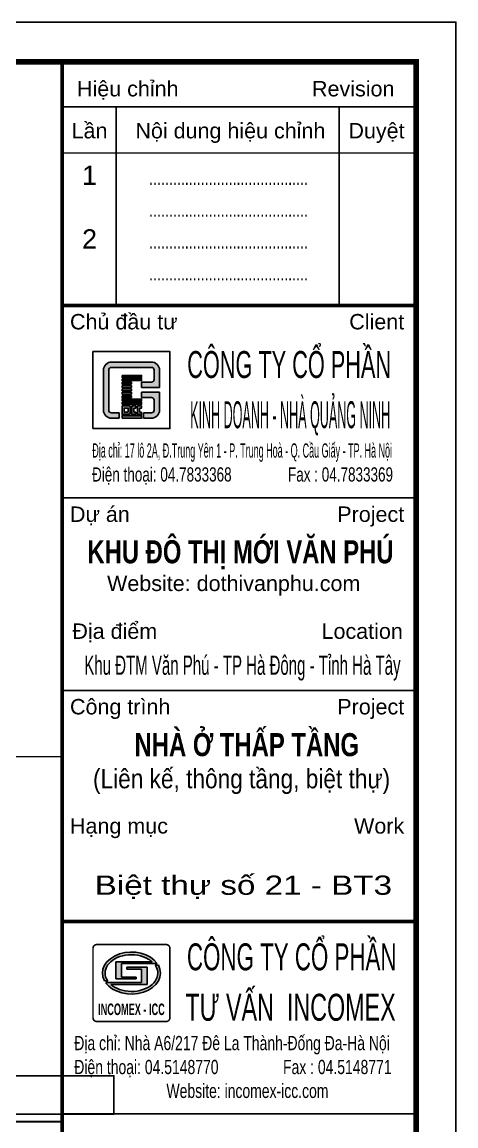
# Model space of a CAD drawing. Header units: millimetres. Extents: x -229618 to 2906, y -178063 to 96806.
# Drawn here: x -9435 to -7743, y -43456 to -39155 of the extents above; entities that cross this region are included whole.
import ezdxf
from ezdxf.enums import TextEntityAlignment as Align

# ---------------------------------------------------------------- set-up
doc = ezdxf.new("R2010")
doc.units = ezdxf.units.MM
doc.header["$LTSCALE"] = 200
doc.header["$MEASUREMENT"] = 0
doc.linetypes.add('DASHED2', pattern=[0.375, 0.25, -0.125])
doc.layers.get('DEFPOINTS').update_dxf_attribs({"linetype": 'CONTINUOUS'})
for name, color, linetype in [('CUA', 145, 'CONTINUOUS'), ('DIM', 251, 'CONTINUOUS'), ('KHUNGTEN', 7, 'CONTINUOUS')]:
    doc.layers.add(name, color=color, linetype=linetype)
for name, color, linetype, lineweight in [('hatch', 250, 'CONTINUOUS', 5), ('khuat', 8, 'DASHED2', 15), ('nho', 252, 'CONTINUOUS', 15), ('thay', 7, 'CONTINUOUS', 18)]:
    doc.layers.add(name, color=color, linetype=linetype, lineweight=lineweight)
doc.layers.add('in', color=203, linetype='CONTINUOUS', lineweight=5, plot=False)
doc.styles.add('Aria H B iso', font='Vharialb_0.ttf')
doc.styles.add('Arial iso', font='vnarial_0.ttf')
doc.styles.add('Arial N  iso', font='vnarialn_0.ttf')
doc.styles.add('khung', font='Vhcentn_0.ttf')
doc.styles.add('NHO2', font='vncc-rms.shx', dxfattribs={"width": 0.65})

# ---------------------------------------------------------------- blocks, each defined once
blk = doc.blocks.new('LO GO NHA QUANG NINH')
at = {"layer": 'hatch', "lineweight": -2}
for points in [[(865, 759, 0.414214), (759, 865), (241, 865, 0.414214), (135, 759), (135, 500), (205, 500), (205, 759, -0.414214), (241, 795), (759, 795, -0.414214), (795, 759), (795, 640, -0.414214), (759, 604), (632, 604), (632, 533), (865, 533)], [(342, 205), (241, 205, -0.414214), (205, 241), (205, 500), (135, 500), (135, 241, 0.414214), (241, 135), (342, 135)], [(865, 474), (632, 474), (632, 404), (759, 404, -0.414214), (795, 368), (795, 241, -0.414214), (759, 205), (658, 205), (658, 135), (759, 135, 0.414214), (865, 241)]]:
    blk.add_hatch(color=32, dxfattribs=at).paths.add_polyline_path(points)
h = blk.add_hatch(color=32, dxfattribs=at)
h.paths.add_polyline_path([(378, 428), (499, 428), (499, 404), (378, 404)])
h.paths.add_polyline_path([(378, 472), (499, 472), (499, 448), (378, 448)])
h.paths.add_polyline_path([(378, 516), (499, 516), (499, 492), (378, 492)])
h.paths.add_polyline_path([(378, 560), (499, 560), (499, 536), (378, 536)])
h.paths.add_polyline_path([(378, 604), (499, 604), (499, 580), (378, 580)])
h.paths.add_polyline_path([(378, 648), (632, 648), (632, 624), (378, 624)])
h.paths.add_polyline_path([(378, 692), (632, 692), (632, 668), (378, 668)])
h = blk.add_hatch(color=32, dxfattribs=at)
h.paths.add_polyline_path([(378, 316), (632, 316), (632, 340), (378, 340)])
h.paths.add_polyline_path([(378, 360), (632, 360), (632, 384), (378, 384)])
h.paths.add_polyline_path([(632, 216), (632, 188), (578, 188), (578, 296), (632, 296), (632, 268), (606, 268), (606, 216)])
h.paths.add_polyline_path([(558, 216), (558, 188), (503, 188), (503, 296), (558, 296), (558, 268), (532, 268), (532, 216)])
h.paths.add_polyline_path([(458, 216), (403, 216), (403, 268), (458, 268)], flags=16)
h.paths.add_polyline_path([(483, 188), (378, 188), (378, 296), (483, 296)])
h.paths.add_polyline_path([(378, 135), (632, 135), (632, 168), (378, 168)])
for p, q in [((632, 533), (632, 604)), ((865, 533), (632, 533)), ((865, 474), (632, 474)), ((632, 404), (632, 474)), ((342, 205), (342, 135)), ((658, 205), (658, 135))]:
    blk.add_line(p, q, dxfattribs=at)
for points in [[(865, 533), (865, 759, 0.414214), (759, 865), (241, 865, 0.414214), (135, 759), (135, 241, 0.414214), (241, 135), (342, 135)], [(632, 604), (759, 604, 0.414214), (795, 640), (795, 759, 0.414214), (759, 795), (241, 795, 0.414214), (205, 759), (205, 241, 0.414214), (241, 205), (342, 205)], [(658, 135), (759, 135, 0.414214), (865, 241), (865, 474)], [(658, 205), (759, 205, 0.414214), (795, 241), (795, 368, 0.414214), (759, 404), (632, 404)]]:
    blk.add_lwpolyline(points, format="xyb", dxfattribs=at)
for points in [[(378, 692), (632, 692), (632, 668), (378, 668)], [(378, 648), (632, 648), (632, 624), (378, 624)], [(378, 604), (499, 604), (499, 580), (378, 580)], [(378, 560), (499, 560), (499, 536), (378, 536)], [(378, 516), (499, 516), (499, 492), (378, 492)], [(378, 472), (499, 472), (499, 448), (378, 448)], [(378, 428), (499, 428), (499, 404), (378, 404)], [(378, 360), (632, 360), (632, 384), (378, 384)], [(378, 316), (632, 316), (632, 340), (378, 340)], [(483, 188), (378, 188), (378, 296), (483, 296)], [(378, 135), (632, 135), (632, 168), (378, 168)], [(458, 216), (403, 216), (403, 268), (458, 268)]]:
    blk.add_lwpolyline(points, close=True, dxfattribs=at)
for points in [[(558, 216), (558, 188), (503, 188), (503, 296), (558, 296), (558, 268), (532, 268), (532, 216), (558, 216)], [(632, 216), (632, 188), (578, 188), (578, 296), (632, 296), (632, 268), (606, 268), (606, 216), (632, 216)]]:
    blk.add_lwpolyline(points, dxfattribs=at)
at = {"layer": 'thay', "lineweight": -2}
blk.add_lwpolyline([(0, 0), (1000, 0), (1000, 1000), (0, 1000)], close=True, dxfattribs=at)
blk = doc.blocks.new('KhungA3')
at = {"layer": 'KHUNGTEN'}
h = blk.add_hatch(color=1, dxfattribs=at)
edge = h.paths.add_edge_path()
edge.add_ellipse((374.13, 177.3), major_axis=(3.77, 0), ratio=0.724113, start_angle=27.1474, end_angle=201.8886)
edge.add_line((370.63, 176.28), (371.04, 176.28))
edge.add_spline(control_points=[(371.04, 176.28), (371.03, 176.3), (371.02, 176.32), (370.8, 176.65), (370.7, 176.99), (370.71, 177.66), (370.82, 178), (371.25, 178.63), (371.57, 178.92), (372.38, 179.38), (372.86, 179.54), (373.88, 179.71), (374.42, 179.71), (375.44, 179.53), (375.92, 179.36), (376.5, 179.02), (376.67, 178.9), (376.82, 178.77)], knot_values=[6.970393, 6.970393, 6.970393, 6.970393, 6.993242, 6.993242, 7.4406, 7.4406, 7.887957, 7.887957, 8.335315, 8.335315, 8.782673, 8.782673, 9.23003, 9.23003, 9.677388, 9.677388, 9.884896, 9.884896, 9.884896, 9.884896], degree=3, periodic=0)
edge.add_line((376.82, 178.77), (372.08, 178.77))
edge.add_line((372.08, 178.77), (372.08, 176.54))
edge.add_line((372.08, 176.54), (374.74, 176.54))
edge.add_line((374.74, 176.54), (374.74, 176.78))
edge.add_line((374.74, 176.78), (372.85, 176.78))
edge.add_line((372.85, 176.78), (372.85, 178.55))
edge.add_line((372.85, 178.55), (377.48, 178.55))
edge = h.paths.add_edge_path()
edge.add_ellipse((374.13, 177.3), major_axis=(-3.77, 0), ratio=0.724113, start_angle=27.1474, end_angle=201.8887)
edge.add_line((377.63, 178.32), (377.22, 178.32))
edge.add_spline(control_points=[(377.22, 178.32), (377.23, 178.31), (377.24, 178.3), (377.45, 177.97), (377.56, 177.64), (377.56, 177.3)], knot_values=[6.283185, 6.283185, 6.283185, 6.283185, 6.295947, 6.295947, 6.743305, 6.743305, 6.743305, 6.743305], degree=3, periodic=0)
edge.add_spline(control_points=[(377.56, 177.3), (377.56, 177.29), (377.56, 177.27), (377.55, 176.92), (377.43, 176.58), (376.99, 175.95), (376.67, 175.66), (375.86, 175.21), (375.37, 175.05), (374.35, 174.89), (373.81, 174.9), (372.79, 175.08), (372.31, 175.25), (371.74, 175.59), (371.59, 175.7), (371.45, 175.83)], knot_values=[3.828793, 3.828793, 3.828793, 3.828793, 3.84897, 3.84897, 4.296328, 4.296328, 4.743686, 4.743686, 5.191044, 5.191044, 5.638401, 5.638401, 6.085759, 6.085759, 6.283185, 6.283185, 6.283185, 6.283185], degree=3, periodic=0)
edge.add_line((371.45, 175.83), (376.18, 175.83))
edge.add_line((376.18, 175.83), (376.18, 176.06))
edge.add_line((376.18, 176.06), (376.18, 178.06))
edge.add_line((376.18, 178.06), (375.42, 178.06))
edge.add_line((375.42, 178.06), (373.52, 178.06))
edge.add_line((373.52, 178.06), (373.52, 177.82))
edge.add_line((373.52, 177.82), (375.42, 177.82))
edge.add_line((375.42, 177.82), (375.42, 176.06))
edge.add_line((375.42, 176.06), (370.78, 176.06))
at = {"layer": 'DEFPOINTS', "color": 8}
blk.add_lwpolyline([(-3.74, 3.81), (416.31, 3.81), (416.31, 300.81), (-3.74, 300.81)], close=True, dxfattribs=at)
at = {"layer": 'KHUNGTEN', "color": 8}
for p, q in [((372.08, 176.54), (372.08, 178.77)), ((372.08, 176.54), (372.08, 178.77)), ((372.08, 178.77), (376.82, 178.77)), ((377.48, 178.55), (372.85, 178.55)), ((372.85, 178.55), (372.85, 176.78)), ((373.52, 178.06), (376.18, 178.06)), ((373.52, 177.82), (373.52, 178.06)), ((375.42, 177.82), (373.52, 177.82)), ((375.42, 178.06), (376.18, 178.06)), ((375.42, 176.06), (375.42, 177.82)), ((376.18, 178.06), (376.18, 177.82)), ((376.18, 178.06), (376.18, 175.83)), ((377.63, 178.32), (377.22, 178.32)), ((372.08, 176.54), (372.08, 176.78)), ((374.74, 176.54), (372.08, 176.54)), ((372.85, 176.78), (374.74, 176.78)), ((374.74, 176.78), (374.74, 176.54)), ((370.63, 176.28), (371.04, 176.28)), ((370.78, 176.06), (375.42, 176.06)), ((376.18, 175.83), (371.45, 175.83)), ((376.18, 175.83), (375.42, 175.83)), ((376.18, 176.06), (376.18, 175.83))]:
    blk.add_line(p, q, dxfattribs=at)
at = {"layer": 'KHUNGTEN', "color": 4}
for points, const_width in [([(7.54, 8.99), (411.13, 8.99), (411.13, 295.64), (7.54, 295.64)], 0.724), ([(365.13, 295.64), (411.13, 295.64), (411.13, 8.99), (365.13, 8.99)], 0.466)]:
    blk.add_lwpolyline(points, close=True, dxfattribs=dict(at, const_width=const_width))
at = {"layer": 'KHUNGTEN', "color": 8, "const_width": 0.207}
for points in [[(365.13, 289.81), (411.13, 289.81)], [(372.13, 289.81), (372.13, 264.01)], [(401.13, 289.81), (401.13, 264.01)], [(365.13, 283.81), (411.13, 283.81)], [(365.13, 239.01), (411.13, 239.01)], [(365.13, 214.01), (411.13, 214.01)], [(365.13, 159.01), (411.13, 159.01)]]:
    blk.add_lwpolyline(points, dxfattribs=at)
at = {"layer": 'KHUNGTEN', "color": 4, "const_width": 0.466}
for points in [[(365.13, 264.01), (411.13, 264.01)], [(365.13, 184.01), (411.13, 184.01)]]:
    blk.add_lwpolyline(points, dxfattribs=at)
at = {"layer": 'KHUNGTEN'}
blk.add_lwpolyline([(369.13, 248.01), (379.13, 248.01), (379.13, 258.01), (369.13, 258.01)], close=True, dxfattribs=at)
at = {"layer": 'KHUNGTEN', "color": 8, "const_width": 0.207}
blk.add_lwpolyline([(369.63, 171.01), (378.63, 171.01, 0.414214), (379.13, 171.51), (379.13, 180.51, 0.414214), (378.63, 181.01), (369.63, 181.01, 0.414214), (369.13, 180.51), (369.13, 171.51, 0.414214)], format="xyb", close=True, dxfattribs=at)
at = {"layer": 'KHUNGTEN', "color": 8}
for start_param, end_param in [(0.473812, 3.523621), (3.615403, 6.665215)]:
    blk.add_ellipse((374.13, 177.3), major_axis=(3.77, 0), ratio=0.724113, start_param=start_param, end_param=end_param, dxfattribs=at)
for points, knots in [([(376.82, 178.77), (376.67, 178.9), (376.5, 179.02), (375.92, 179.36), (375.44, 179.53), (374.42, 179.71), (373.88, 179.71), (372.86, 179.54), (372.38, 179.38), (371.57, 178.92), (371.25, 178.63), (370.82, 178), (370.71, 177.66), (370.7, 176.99), (370.8, 176.65), (371.02, 176.32), (371.03, 176.3), (371.04, 176.28)], [6.970393, 6.970393, 6.970393, 6.970393, 7.177901, 7.177901, 7.625258, 7.625258, 8.072616, 8.072616, 8.519974, 8.519974, 8.967332, 8.967332, 9.414689, 9.414689, 9.862047, 9.862047, 9.884896, 9.884896, 9.884896, 9.884896]), ([(371.45, 175.83), (371.59, 175.7), (371.74, 175.59), (372.31, 175.25), (372.79, 175.08), (373.81, 174.9), (374.35, 174.89), (375.37, 175.05), (375.86, 175.21), (376.67, 175.66), (376.99, 175.95), (377.43, 176.58), (377.55, 176.92), (377.56, 177.27), (377.56, 177.29), (377.56, 177.3), (377.56, 177.64), (377.45, 177.97), (377.24, 178.3), (377.23, 178.31), (377.22, 178.32)], [3.828793, 3.828793, 3.828793, 3.828793, 4.026219, 4.026219, 4.473577, 4.473577, 4.920935, 4.920935, 5.368293, 5.368293, 5.81565, 5.81565, 6.263008, 6.263008, 6.283185, 6.283185, 6.283185, 6.730543, 6.730543, 6.743305, 6.743305, 6.743305, 6.743305])]:
    blk.add_open_spline(points, degree=3, knots=knots, dxfattribs=at)
at = {"layer": 'DIM', "linetype": 'Continuous', "xscale": 0.009999999999999998, "yscale": 0.009999999999999998, "zscale": 0.009999999999999992}
blk.add_blockref('LO GO NHA QUANG NINH', (369.13, 248.01), dxfattribs=at)
at = {"layer": 'KHUNGTEN', "color": 8, "style": 'Arial iso'}
for s, height, width, p in [('HiÖu chØnh', 2, 1, (367.05, 291.16)), ('Chñ ®Çu t\xad', 2, 1, (366.14, 260.9)), ('§iÖn tho¹i: 04.7833368', 1.8479, 0.679517, (369.01, 241.14)), ('Dù ¸n', 2, 1, (366.14, 235.9)), ('Website: dothivanphu.com', 2, 1, (370.96, 226.92)), ('§Þa ®iÓm', 2, 1, (366.45, 220.71)), ('C«ng tr×nh', 2, 1, (366.14, 210.9)), ('H¹ng môc', 2, 1, (366.14, 195.42)), ('§iÖn tho¹i: 04.5148770', 1.8479, 0.702283, (366.7, 164.18)), ('Website: incomex-icc.com', 1.8479, 0.702283, (378.68, 161.08))]:
    blk.add_text(s, height=height, dxfattribs=dict(at, width=width)).set_placement(p)
for s, height, width, p in [('Revision', 2, 1, (408.31, 291.16)), ('Client', 2, 1, (409.58, 260.9)), ('Fax : 04.7833369', 1.8479, 0.679517, (408.13, 241.14)), ('Project', 2, 1, (409.58, 235.9)), ('Location', 2, 1, (409.4, 220.71)), ('Project', 2, 1, (409.58, 210.9)), ('Work', 2, 1, (409.58, 195.42)), ('Fax : 04.5148771', 1.8479, 0.702283, (407.94, 164.18))]:
    blk.add_text(s, height=height, dxfattribs=dict(at, width=width)).set_placement(p, align=Align.RIGHT)
at = {"layer": 'KHUNGTEN', "color": 8, "style": 'Arial iso', "width": 1}
for s, p in [('LÇn', (368.68, 286.71)), ('Néi dung hiÖu chØnh', (386.99, 286.71)), ('DuyÖt', (405.98, 286.71))]:
    blk.add_text(s, height=2, dxfattribs=at).set_placement(p, align=Align.MIDDLE_CENTER)
at = {"layer": 'KHUNGTEN', "color": 8}
for s, height, style, width, p in [('1', 2.5, 'Arial N  iso', 1, (368.68, 279.67)), ('........................................', 1.738, 'NHO2', 0.8, (386.75, 279.67)), ('........................................', 1.738, 'NHO2', 0.8, (386.75, 275.53)), ('2', 2.5, 'Arial N  iso', 1, (368.68, 271.4)), ('........................................', 1.738, 'NHO2', 0.8, (386.75, 271.4)), ('........................................', 1.738, 'NHO2', 0.8, (386.75, 267.26))]:
    blk.add_text(s, height=height, dxfattribs=dict(at, style=style, width=width)).set_placement(p, align=Align.CENTER)
at = {"layer": 'KHUNGTEN', "style": 'khung'}
for s, width, p, p2 in [('c«ng ty cæ phÇn', 0.567651, (381.38, 254.59), (407.88, 254.59)), ('KINH DOANH - NHµ QU¶NG NINH', 0.310766, (381.76, 248.07), (407.76, 248.07)), ('c«ng ty cæ phÇn ', 0.584327, (381.34, 177.66), (409.39, 177.66)), ('t\xad vÊn  INCOMEX', 0.595522, (381.14, 171.11), (408.47, 171.11))]:
    blk.add_text(s, height=3.5, dxfattribs=dict(at, width=width)).set_placement(p, p2, align=Align.FIT)
at = {"layer": 'KHUNGTEN', "color": 8, "style": 'Arial iso'}
for s, width, p, p2 in [('§Þa chØ: 17 l« 2A, §.Trung Yªn 1 - P. Trung Hoµ - Q. CÇu GiÊy - TP. Hµ Néi', 0.452509, (369.04, 244.25), (408, 244.25)), ('§Þa chØ: Nhµ A6/217 §ª La Thµnh-§èng §a-Hµ Néi', 0.702283, (366.7, 167.29), (407.71, 167.29))]:
    blk.add_text(s, height=1.8479, dxfattribs=dict(at, width=width)).set_placement(p, p2, align=Align.FIT)
at = {"layer": 'KHUNGTEN', "color": 7}
for s, height, style, width, p, p2 in [('KHU §¤ THÞ MíI V¡N PHó', 3, 'Aria H B iso', 0.742905, (368.41, 230.52), (408.19, 230.52)), ('Khu §TM V¨n Phó - TP Hµ §«ng - TØnh Hµ T©y', 2.5, 'Arial iso', 0.558949, (368, 216.04), (409.11, 216.04)), ('nhµ ë thÊp tÇng ', 3, 'Aria H B iso', 0.745677, (374.53, 205.47), (404.57, 205.47)), ('(Liªn kÕ, th«ng tÇng, biÖt thù)', 2.5, 'Arial iso', 0.850064, (369.13, 201.3), (407.75, 201.3)), ('BiÖt thù sè 21 - BT3', 2.5, 'Arial iso', 1.25209, (369.35, 187.47), (408, 187.47)), ('InCOMEX - icc', 1.5, 'Aria H B iso', 0.568281, (369.8, 171.85), (378.46, 171.85))]:
    blk.add_text(s, height=height, dxfattribs=dict(at, style=style, width=width)).set_placement(p, p2, align=Align.FIT)

msp = doc.modelspace()

# ---------------------------------------------------------------- linework, layer by layer
at = {"layer": 'CUA', "linetype": 'Continuous'}
msp.add_lwpolyline([(-12326.8, -43260.5), (-9076.8, -43260.5), (-9076.8, -43410.5), (-12326.8, -43410.5)], close=True, dxfattribs=at)
msp.add_lwpolyline([(-12326.8, -43260.5), (-9076.8, -43260.5), (-9076.8, -43410.5), (-12326.8, -43410.5)], close=True, dxfattribs=at)
at = {"layer": 'in', "linetype": 'Continuous'}
msp.add_lwpolyline([(-20344.3, -39154.9), (-7743, -39154.9), (-7743, -48064.9), (-20344.3, -48064.9)], close=True, dxfattribs=at)
at = {"layer": 'khuat', "color": 6, "ltscale": 0.3, "const_width": 8}
msp.add_lwpolyline([(-20005.9, -43441.3), (-9278.3, -43438.8)], dxfattribs=at)
at = {"layer": 'nho', "ltscale": 0.3}
msp.add_line((-9278.3, -42017.9), (-20005.9, -42017.9), dxfattribs=at)

# ---------------------------------------------------------------- block references
at = {"layer": 'thay', "xscale": 30, "yscale": 30, "zscale": 30.00000000000013}
msp.add_blockref('KhungA3', (-20232.2, -48179.3), dxfattribs=at)

doc.saveas('drawing.dxf')
